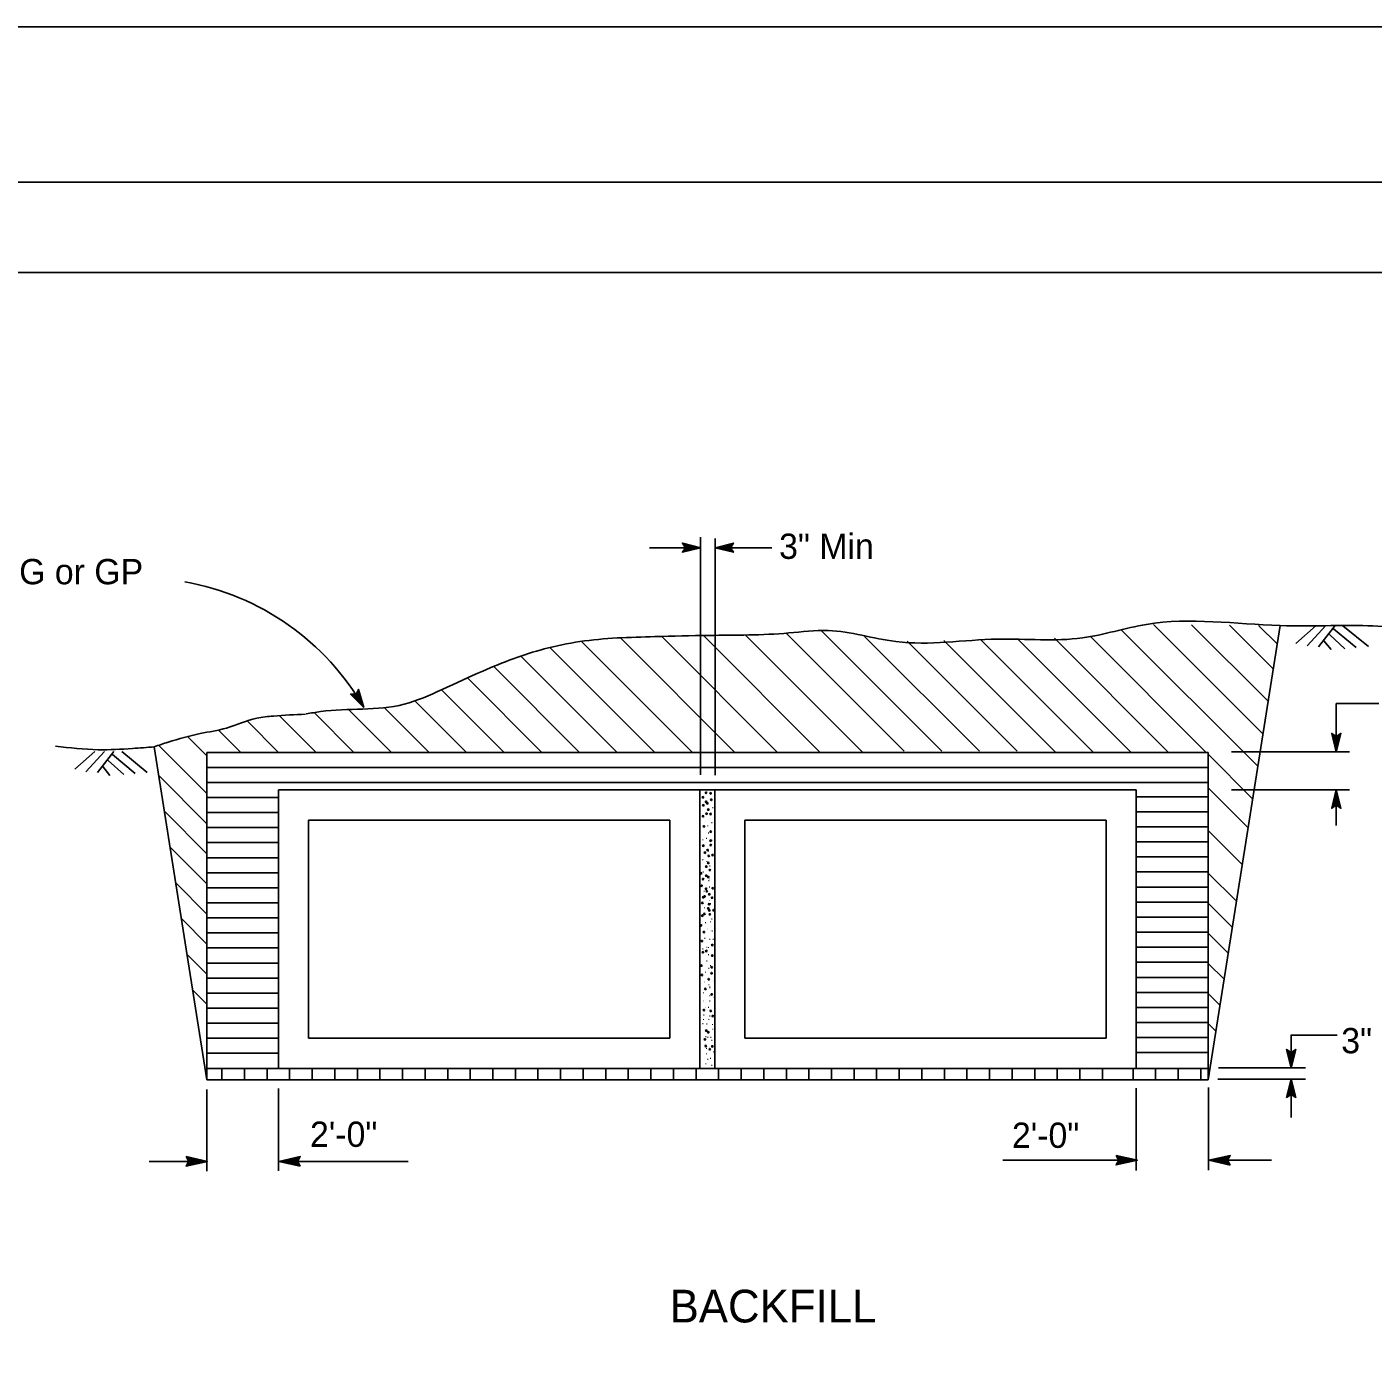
# Model space of a CAD drawing. Extents: x -893 to 867, y -474 to 712.
# Drawn here: x 97 to 469.6, y 345.9 to 712 of the extents above; entities that cross this region are included whole.
import ezdxf

# ---------------------------------------------------------------- set-up
doc = ezdxf.new("R2010")
doc.units = 0
for name, color, linetype in [('10 Sheet Format', 7, 'Continuous'), ('14 Ramp Anno', 7, 'Continuous'), ('21 Curb Gutter', 7, 'Continuous'), ('22 Misc Cnst Det', 7, 'Continuous'), ('41 ContourGrade', 7, 'Continuous'), ('46 Const Signing', 7, 'Continuous'), ('56 Stage 3 Anno', 7, 'Continuous'), ('57 Undefined', 7, 'Continuous')]:
    doc.layers.add(name, color=color, linetype=linetype)

msp = doc.modelspace()

# ---------------------------------------------------------------- linework, layer by layer
at = {"layer": '10 Sheet Format'}
for p, q in [((-863.45, 668.96), (836.55, 668.96)), ((-813.45, 643.96), (811.55, 643.96))]:
    msp.add_line(p, q, dxfattribs=at)
for points in [[(-893.45, -474.04), (866.55, -474.04), (866.55, 711.96), (-893.45, 711.96)], [(-863.45, -431.04), (836.55, -431.04), (836.55, 668.96), (-863.45, 668.96)]]:
    msp.add_lwpolyline(points, close=True, dxfattribs=at)
at = {"layer": '21 Curb Gutter'}
for p, q in [((423.99, 420.48), (443.9, 546.21)), ((146.81, 420.48), (132.21, 512.63)), ((166.6, 500.69), (288.24, 500.69)), ((166.6, 423.61), (166.6, 500.69)), ((287.43, 500.69), (404.1, 500.69)), ((146.81, 423.61), (424.02, 423.61)), ((146.81, 420.48), (423.99, 420.48)), ((146.81, 420.48), (240.56, 420.48))]:
    msp.add_line(p, q, dxfattribs=at)
for points in [[(174.31, 521.75), (178.28, 522.39), (201.41, 524.43), (211.96, 528.51), (223.19, 533.62), (240.2, 539.74), (250.06, 541.78), (270.82, 543.14), (285.79, 543.48), (307.9, 544.16), (318.78, 544.84), (337.5, 541.78), (365.74, 542.46), (389.21, 542.8), (406.9, 546.54), (443.9, 546.21), (457.93, 546.2), (466.78, 546.2), (478.01, 545.52)], [(132.21, 512.63), (136.05, 513.93), (144.98, 516.31), (152.21, 517.84), (160.63, 520.56), (165.22, 521.16), (174.15, 521.67)], [(132.21, 512.63), (126.23, 512.18), (116.7, 511.84), (104.87, 512.8)]]:
    msp.add_spline(points, degree=3, dxfattribs=at)
at = {"layer": '22 Misc Cnst Det'}
for p, q in [((350.28, 511.39), (316.94, 544.73)), ((437.73, 507.27), (399.93, 545.07)), ((439.16, 516.26), (408.89, 546.53)), ((440.58, 525.25), (419.4, 546.43)), ((442, 534.25), (429.91, 546.34)), ((437.94, 546.26), (443.09, 541.11)), ((281.21, 511.11), (250.6, 541.72)), ((293, 511.11), (261.33, 542.78)), ((304.79, 511.11), (272.72, 543.18)), ((316.57, 511.11), (284.15, 543.53)), ((328.36, 511.11), (295.86, 543.6)), ((339.87, 511.39), (307.25, 544)), ((360.7, 511.39), (328.89, 543.19)), ((371.12, 511.39), (340.64, 541.86)), ((381.81, 511.11), (350.82, 542.1)), ((392.23, 511.11), (360.99, 542.35)), ((402.64, 511.11), (371.21, 542.54)), ((413.06, 511.11), (381.48, 542.69)), ((423.48, 511.11), (391.33, 543.25)), ((260.38, 511.11), (233.76, 537.73)), ((270.8, 511.11), (241.74, 540.17)), ((249.97, 511.11), (226.13, 534.95)), ((239.55, 511.11), (218.92, 531.74)), ((229.13, 511.11), (211.8, 528.44)), ((187.47, 511.11), (176.48, 522.1)), ((197.88, 511.11), (185.93, 523.06)), ((208.3, 511.11), (195.98, 523.42)), ((218.72, 511.11), (204.59, 525.23)), ((166.63, 511.11), (158.02, 519.72)), ((177.05, 511.11), (166.9, 521.25)), ((146.81, 510.1), (141.52, 515.39)), ((156.21, 511.11), (149.96, 517.36)), ((146.81, 499.68), (133.44, 513.05)), ((436.31, 498.28), (424.02, 510.57)), ((146.81, 506.94), (424.02, 506.94)), ((146.81, 491.35), (133.47, 504.69)), ((146.81, 502.78), (424.02, 502.78)), ((435.03, 490.24), (424.02, 501.26)), ((146.81, 498.61), (166.6, 498.61)), ((404.23, 498.81), (424.02, 498.81)), ((146.81, 483.02), (135.04, 494.79)), ((146.81, 494.44), (166.6, 494.44)), ((404.23, 494.65), (424.02, 494.65)), ((146.81, 490.28), (166.6, 490.28)), ((404.23, 490.48), (424.02, 490.48)), ((433.42, 480.07), (424.02, 489.47)), ((146.81, 474.68), (136.61, 484.88)), ((146.81, 486.11), (166.6, 486.11)), ((404.23, 486.32), (424.02, 486.32)), ((146.81, 481.94), (166.6, 481.94)), ((404.23, 482.15), (424.02, 482.15)), ((146.81, 477.78), (166.6, 477.78)), ((404.23, 477.98), (424.02, 477.98)), ((431.81, 469.9), (424.02, 477.69)), ((146.81, 466.35), (138.17, 474.98)), ((146.81, 473.61), (166.6, 473.61)), ((404.23, 473.81), (424.02, 473.81)), ((404.23, 469.65), (424.02, 469.65)), ((146.81, 469.44), (166.6, 469.44)), ((430.67, 462.7), (424.02, 469.35)), ((146.81, 458.02), (139.74, 465.08)), ((146.81, 465.28), (166.6, 465.28)), ((404.23, 465.48), (424.02, 465.48)), ((146.81, 461.11), (166.6, 461.11)), ((404.23, 461.32), (424.02, 461.32)), ((429.53, 455.51), (424.02, 461.02)), ((146.81, 449.68), (141.31, 455.18)), ((146.81, 456.94), (166.6, 456.94)), ((404.23, 457.15), (424.02, 457.15)), ((146.81, 452.78), (166.6, 452.78)), ((404.23, 452.98), (424.02, 452.98)), ((428.39, 448.31), (424.02, 452.69)), ((146.81, 448.61), (166.6, 448.61)), ((404.1, 448.81), (424.02, 448.81)), ((146.81, 441.35), (142.88, 445.28)), ((146.81, 444.44), (166.6, 444.44)), ((404.1, 444.65), (424.02, 444.65)), ((427.25, 441.12), (424.02, 444.35)), ((146.81, 440.27), (166.6, 440.27)), ((404.1, 440.48), (424.02, 440.48)), ((146.81, 436.11), (166.6, 436.11)), ((404.1, 436.32), (424.02, 436.32)), ((426.11, 433.93), (424.02, 436.02)), ((146.81, 431.94), (166.6, 431.94)), ((404.1, 432.15), (424.02, 432.15)), ((146.81, 427.78), (166.6, 427.78)), ((404.1, 427.98), (424.02, 427.98)), ((150.97, 420.48), (150.97, 423.61)), ((157.22, 420.48), (157.22, 423.61)), ((163.47, 420.48), (163.47, 423.61)), ((169.72, 420.48), (169.72, 423.61)), ((175.97, 420.48), (175.97, 423.61)), ((182.22, 420.48), (182.22, 423.61)), ((188.47, 420.48), (188.47, 423.61)), ((194.72, 420.48), (194.72, 423.61)), ((200.98, 420.48), (200.98, 423.61)), ((207.22, 420.48), (207.22, 423.61)), ((213.47, 420.48), (213.47, 423.61)), ((219.72, 420.48), (219.72, 423.61)), ((225.98, 420.48), (225.98, 423.61)), ((232.22, 420.48), (232.22, 423.61)), ((238.47, 420.48), (238.47, 423.61)), ((244.72, 420.48), (244.72, 423.61)), ((250.97, 420.48), (250.97, 423.61)), ((257.22, 420.48), (257.22, 423.61)), ((263.47, 420.48), (263.47, 423.61)), ((269.73, 420.48), (269.73, 423.61)), ((275.97, 420.48), (275.97, 423.61)), ((282.22, 420.48), (282.22, 423.61)), ((288.47, 420.48), (288.47, 423.61)), ((294.73, 420.48), (294.73, 423.61)), ((300.98, 420.48), (300.98, 423.61)), ((307.22, 420.48), (307.22, 423.61)), ((313.47, 420.48), (313.47, 423.61)), ((319.73, 420.48), (319.73, 423.61)), ((325.98, 420.48), (325.98, 423.61)), ((332.22, 420.48), (332.22, 423.61)), ((338.47, 420.48), (338.47, 423.61)), ((344.73, 420.48), (344.73, 423.61)), ((350.97, 420.48), (350.97, 423.61)), ((357.22, 420.48), (357.22, 423.61)), ((363.47, 420.48), (363.47, 423.61)), ((369.73, 420.48), (369.73, 423.61)), ((375.98, 420.48), (375.98, 423.61)), ((382.22, 420.48), (382.22, 423.61)), ((388.47, 420.48), (388.47, 423.61)), ((394.73, 420.48), (394.73, 423.61)), ((403.19, 420.48), (403.19, 423.61)), ((409.44, 420.69), (409.44, 423.61)), ((415.68, 420.48), (415.68, 423.61)), ((421.94, 420.48), (421.94, 423.61))]:
    msp.add_line(p, q, dxfattribs=at)
for centre in [(285, 499.9), (286.25, 499.76), (284.11, 498.66), (284.25, 496.45), (285, 497.41), (285.35, 497), (286.45, 497.97), (284.18, 493.41), (285.14, 494.1), (285.62, 495.28), (286.25, 494.03), (284.38, 490.59), (286.31, 489.14), (284.24, 485.27), (286.25, 486.65), (286.31, 485.41), (284.66, 483.34), (285.42, 484.03), (285.76, 482.45), (286.8, 482.65), (283.62, 477.62), (285.07, 479.48), (285.07, 476.93), (285.62, 480.51), (286.04, 478.51), (283.76, 474.17), (284.18, 476.03), (285, 473.34), (285.62, 476.58), (286.87, 473.48), (283.97, 469.41), (284.24, 470.99), (284.59, 471.2), (285.21, 472.65), (285.9, 471.82), (286.66, 470.86), (283.97, 465.89), (284.52, 466.37), (285.62, 467.89), (285.83, 469.06), (285.9, 467.34), (286.04, 466.24), (287.07, 467.41), (283.62, 463.2), (283.83, 458.85), (284.38, 461.34), (284.11, 455.75), (285.07, 456.1), (286.73, 457.75), (286.73, 454.85), (283.69, 452.09), (286.59, 451.61), (283.83, 449.47), (285.76, 448.3), (286.52, 449.96), (284.8, 445.61), (286.59, 444.09), (284.38, 439.75), (286.31, 439.54), (286.87, 438.09), (285.07, 434.09), (285.62, 433.61), (284.66, 431.61), (284.93, 429.81), (286.04, 428.92), (286.73, 429.68)]:
    msp.add_circle(centre, 0.195, dxfattribs=at)
at = {"layer": '41 ContourGrade'}
for p, q in [((146.81, 511.11), (424.02, 511.11)), ((146.81, 420.48), (146.81, 511.11)), ((424.02, 511.11), (424.02, 420.48)), ((283.27, 423.61), (283.27, 500.69)), ((287.43, 423.61), (287.43, 500.69)), ((404.1, 423.61), (404.1, 500.69)), ((174.93, 492.36), (274.93, 492.36)), ((174.93, 431.94), (174.93, 492.36)), ((274.93, 431.94), (274.93, 492.36)), ((295.77, 492.36), (395.77, 492.36)), ((295.77, 431.94), (295.77, 492.36)), ((395.77, 431.94), (395.77, 492.36)), ((174.93, 431.94), (274.93, 431.94)), ((295.77, 431.94), (395.77, 431.94))]:
    msp.add_line(p, q, dxfattribs=at)
at = {"layer": '46 Const Signing'}
for p, q in [((453.88, 546.22), (448.31, 541.27)), ((456.56, 546.19), (451.38, 540.56)), ((459.16, 546.19), (454.57, 540.35)), ((458.71, 545.31), (465, 540.13)), ((461.3, 546.16), (468.34, 540.37)), ((456.03, 542.02), (458.04, 539.55)), ((457.56, 543.71), (461.85, 539.79)), ((115.82, 511.38), (110.25, 506.43)), ((118.49, 511.35), (113.32, 505.72)), ((121.09, 511.35), (116.5, 505.5)), ((123.24, 511.32), (130.28, 505.53)), ((117.97, 507.18), (119.98, 504.71)), ((119.49, 508.86), (123.79, 504.94)), ((120.64, 510.47), (126.94, 505.29))]:
    msp.add_line(p, q, dxfattribs=at)
at = {"layer": '56 Stage 3 Anno'}
for p, q in [((283.49, 570.69), (283.49, 504.9)), ((287.52, 570.31), (287.52, 504.78)), ((269.36, 567.77), (283.49, 567.77)), ((287.52, 567.77), (303.22, 567.77)), ((459.46, 512.67), (459.46, 524.63)), ((459.46, 524.63), (471.27, 524.63)), ((430.43, 511.28), (463.16, 511.28)), ((430.43, 500.7), (463.16, 500.7)), ((459.46, 490.83), (459.46, 500.7)), ((446.96, 432.88), (446.96, 423.8)), ((446.97, 432.83), (459.68, 432.83)), ((426.9, 423.8), (450.96, 423.8)), ((146.77, 417.79), (146.77, 395.14)), ((166.61, 418.07), (166.61, 395.25)), ((404.1, 418.14), (404.1, 395.37)), ((424.06, 418.27), (424.06, 395.44)), ((426.69, 420.64), (450.96, 420.64)), ((446.96, 420.64), (446.96, 410.04)), ((130.81, 397.87), (146.95, 397.87)), ((166.73, 397.87), (202.56, 397.87)), ((367.18, 398.17), (404.42, 398.17)), ((424.19, 398.17), (441.5, 398.17))]:
    msp.add_line(p, q, dxfattribs=at)
for points in [[(283.49, 567.77), (278.43, 569.03), (279.27, 567.77), (278.43, 566.5), (283.49, 567.77)], [(282.59, 567.77), (278.92, 568.69), (279.54, 567.77), (278.92, 566.85), (282.59, 567.77)], [(281.84, 567.77), (279.34, 568.4), (279.76, 567.77), (279.34, 567.14), (281.84, 567.77)], [(281.22, 567.77), (279.68, 568.16), (279.93, 567.77), (279.68, 567.38), (281.22, 567.77)], [(281.18, 567.61), (280.05, 567.9), (280.13, 567.77), (280.05, 567.64), (281.18, 567.93)], [(287.52, 567.77), (292.58, 566.5), (291.74, 567.77), (292.58, 569.03), (287.52, 567.77)], [(288.42, 567.77), (292.09, 566.85), (291.47, 567.77), (292.09, 568.69), (288.42, 567.77)], [(289.17, 567.77), (291.67, 567.14), (291.25, 567.77), (291.67, 568.4), (289.17, 567.77)], [(289.79, 567.77), (291.33, 567.38), (291.08, 567.77), (291.33, 568.16), (289.79, 567.77)], [(289.83, 567.93), (290.96, 567.64), (290.88, 567.77), (290.96, 567.9), (289.83, 567.61)], [(190.24, 523.54), (188.76, 528.55), (188.1, 527.18), (186.58, 527.26), (190.24, 523.54)], [(189.78, 524.32), (188.71, 527.95), (188.23, 526.95), (187.13, 527.02), (189.78, 524.32)], [(189.4, 524.97), (188.67, 527.44), (188.34, 526.76), (187.59, 526.8), (189.4, 524.97)], [(189.08, 525.5), (188.64, 527.03), (188.43, 526.61), (187.97, 526.63), (189.08, 525.5)], [(188.93, 525.46), (188.6, 526.58), (188.53, 526.44), (188.38, 526.45), (189.2, 525.62)], [(459.46, 511.28), (460.73, 516.34), (459.46, 515.5), (458.19, 516.34), (459.46, 511.28)], [(459.46, 512.18), (460.38, 515.85), (459.46, 515.24), (458.54, 515.85), (459.46, 512.18)], [(459.46, 512.93), (460.09, 515.43), (459.46, 515.01), (458.83, 515.43), (459.46, 512.93)], [(459.46, 513.55), (459.85, 515.09), (459.46, 514.84), (459.07, 515.09), (459.46, 513.55)], [(459.3, 513.59), (459.59, 514.73), (459.46, 514.64), (459.33, 514.73), (459.62, 513.59)], [(459.46, 500.7), (458.19, 495.64), (459.46, 496.48), (460.73, 495.64), (459.46, 500.7)], [(459.46, 499.81), (458.54, 496.14), (459.46, 496.75), (460.38, 496.14), (459.46, 499.81)], [(459.46, 499.05), (458.83, 496.55), (459.46, 496.97), (460.09, 496.55), (459.46, 499.05)], [(459.46, 498.43), (459.07, 496.89), (459.46, 497.15), (459.85, 496.89), (459.46, 498.43)], [(459.62, 498.39), (459.33, 497.26), (459.46, 497.34), (459.59, 497.26), (459.3, 498.39)], [(446.96, 423.8), (448.23, 428.87), (446.96, 428.03), (445.69, 428.87), (446.96, 423.8)], [(446.96, 424.7), (447.88, 428.37), (446.96, 427.76), (446.04, 428.37), (446.96, 424.7)], [(446.96, 425.46), (447.59, 427.96), (446.96, 427.54), (446.33, 427.96), (446.96, 425.46)], [(446.96, 426.08), (447.35, 427.62), (446.96, 427.36), (446.57, 427.62), (446.96, 426.08)], [(446.8, 426.12), (447.09, 427.25), (446.96, 427.17), (446.83, 427.25), (447.12, 426.12)], [(446.96, 420.64), (445.69, 415.58), (446.96, 416.42), (448.23, 415.58), (446.96, 420.64)], [(446.96, 419.74), (446.04, 416.08), (446.96, 416.69), (447.88, 416.08), (446.96, 419.74)], [(446.96, 418.99), (446.33, 416.49), (446.96, 416.91), (447.59, 416.49), (446.96, 418.99)], [(446.96, 418.37), (446.57, 416.83), (446.96, 417.09), (447.35, 416.83), (446.96, 418.37)], [(447.12, 418.33), (446.83, 417.2), (446.96, 417.28), (447.09, 417.2), (446.8, 418.33)]]:
    msp.add_lwpolyline(points, dxfattribs=at)
for points in [[(141.04, 399.19), (146.95, 397.87), (141.04, 396.56), (141.25, 396.91), (145.58, 397.86), (141.25, 398.84), (141.46, 398.49), (144.23, 397.87), (141.46, 397.26), (141.67, 397.61), (142.87, 397.87), (141.67, 398.14), (141.83, 397.87), (141.04, 396.56), (141.83, 397.87)], [(172.63, 396.55), (166.73, 397.87), (172.63, 399.18), (172.42, 398.83), (168.1, 397.87), (172.42, 396.9), (172.22, 397.25), (169.45, 397.87), (172.21, 398.48), (172, 398.13), (170.81, 397.86), (172.01, 397.6), (171.85, 397.87), (172.63, 399.18), (171.85, 397.87)], [(398.51, 399.48), (404.42, 398.17), (398.51, 396.86), (398.72, 397.21), (403.05, 398.16), (398.72, 399.13), (398.93, 398.79), (401.7, 398.17), (398.93, 397.55), (399.14, 397.9), (400.34, 398.17), (399.14, 398.44), (399.3, 398.17), (398.51, 396.86), (399.3, 398.17)], [(430.1, 396.85), (424.19, 398.17), (430.1, 399.47), (429.89, 399.13), (425.56, 398.17), (429.89, 397.2), (429.68, 397.54), (426.91, 398.16), (429.68, 398.78), (429.47, 398.43), (428.27, 398.16), (429.47, 397.89), (429.31, 398.17), (430.1, 399.47), (429.31, 398.17)]]:
    msp.add_lwpolyline(points, close=True, dxfattribs=at)
msp.add_arc((128.26, 487.93), 71.48, 29.8789, 79.9502, dxfattribs=at)

# ---------------------------------------------------------------- texts
at = {"layer": '14 Ramp Anno'}
for s, height, p in [('.', 2.19, (286.42, 495.61)), ('.', 2.19, (285.05, 490.58)), ('.', 2.19, (285.25, 488.58)), ('.', 2.19, (286.15, 491.48)), ('.', 2.19, (283.73, 486.72)), ('.', 2.19, (284.7, 487.13)), ('.', 2.19, (286.22, 486.58)), ('.', 2.19, (283.67, 481.2)), ('.', 2.19, (284.84, 480.71)), ('.', 2.19, (285.25, 483.61)), ('.', 2.19, (283.8, 477.82)), ('.', 2.19, (285.67, 479.47)), ('.', 2.19, (285.39, 475.4)), ('.', 2.19, (285.53, 473.68)), ('.', 1.09, (285.79, 475.93)), ('.', 2.19, (284.08, 472.51)), ('.', 1.23, (285.67, 470.01)), ('.', 2.19, (284.15, 467.88)), ('.', 2.19, (285.53, 468.99)), ('.', 2.19, (285.8, 469.06)), ('.', 2.19, (284.42, 463.75)), ('.', 1.09, (285.1, 462.12)), ('.', 2.19, (285.8, 464.02)), ('.', 2.19, (286.15, 464.78)), ('.', 2.19, (284.08, 461.13)), ('.', 2.19, (284.22, 459.47)), ('.', 2.19, (285.6, 459.19)), ('.', 1.09, (286, 461.7)), ('.', 2.19, (286.29, 461.47)), ('.', 2.19, (286.56, 459.19)), ('.', 2.19, (283.73, 456.5)), ('.', 2.19, (284.77, 456.99)), ('.', 2.19, (285.25, 456.92)), ('.', 2.19, (285.25, 454.92)), ('.', 2.19, (284.77, 453.19)), ('.', 2.19, (285.32, 451.12)), ('.', 2.19, (285.8, 451.88)), ('.', 1.09, (284.31, 447.43)), ('.', 2.19, (284.42, 450.09)), ('.', 1.09, (286.96, 447.73)), ('.', 2.19, (283.87, 444.36)), ('.', 2.19, (285.39, 446.57)), ('.', 2.19, (285.6, 445.95)), ('.', 2.19, (285.6, 445.81)), ('.', 2.19, (285.6, 443.53)), ('.', 1.09, (284.03, 442.18)), ('.', 1.09, (284.67, 440.47)), ('.', 2.19, (285.25, 440.36)), ('.', 2.19, (285.67, 442.09)), ('.', 2.19, (286.84, 443.12)), ('.', 2.19, (283.67, 435.81)), ('.', 2.19, (283.87, 436.98)), ('.', 2.19, (283.94, 438.22)), ('.', 2.19, (284.77, 435.74)), ('.', 2.19, (285.39, 436.98)), ('.', 2.19, (285.6, 437.95)), ('.', 2.19, (284.49, 432.22)), ('.', 2.19, (285.11, 432.02)), ('.', 2.19, (285.87, 432.02)), ('.', 2.19, (286.35, 435.6)), ('.', 2.19, (286.42, 434.29)), ('.', 2.19, (284.7, 428.98)), ('.', 2.19, (286.22, 431.19)), ('.', 2.19, (284.56, 424.7)), ('.', 2.19, (284.7, 427.46)), ('.', 2.19, (285.11, 425.94)), ('.', 2.19, (285.8, 426.22)), ('.', 2.19, (286.63, 428.01)), ('.', 2.19, (286.91, 426.64)), ('.', 2.19, (286.22, 424.29)), ('BACKFILL', 9.055, (274.92, 353.26))]:
    msp.add_text(s, height=height, dxfattribs=at).set_placement(p)
at = {"layer": '57 Undefined'}
for s, p in [('3" Min', (305.22, 564.67)), ('OG or GP', (87.55, 557.64)), ('3"', (460.84, 427.79)), ('2\'-0"', (175.36, 401.88)), ('2\'-0"', (369.68, 401.6))]:
    msp.add_text(s, height=7, dxfattribs=at).set_placement(p)

doc.saveas('drawing.dxf')
